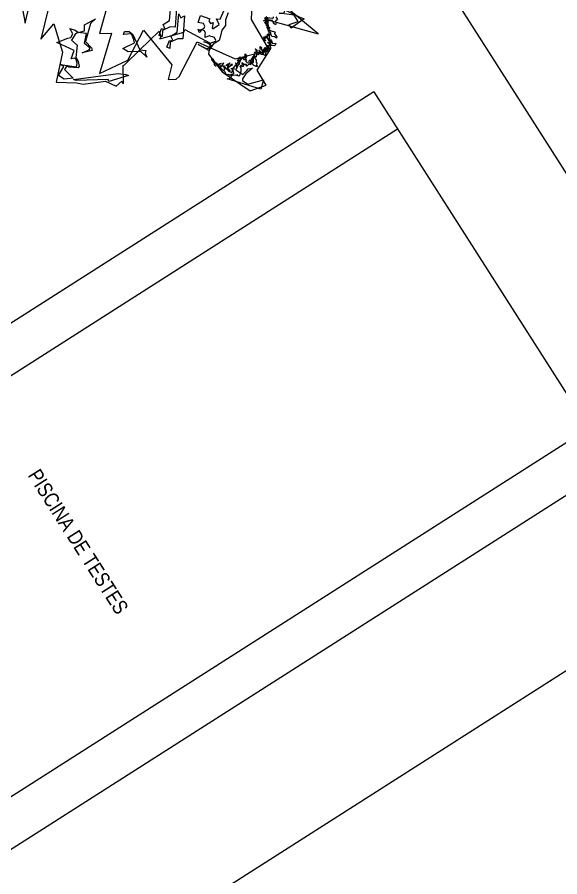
# Model space of a CAD drawing. Header units: metres. Extents: x -71 to 881, y -503 to 661.
# Drawn here: x 167.22 to 174.56, y 522.79 to 534.42 of the extents above; entities that cross this region are included whole.
import ezdxf

# ---------------------------------------------------------------- set-up
doc = ezdxf.new("R2010")
doc.units = ezdxf.units.M
doc.layers.add('04. Pisos', color=8, linetype='Continuous', lineweight=5)
doc.layers.add('05. Textos', color=5, linetype='Continuous', lineweight=0)
doc.layers.add('ARBRE', color=100, linetype='Continuous', lineweight=13, true_color=0x00ff3f)
doc.styles.add('ESC 1.100', font='ARIALN.TTF', dxfattribs={"height": 0.2})

# ---------------------------------------------------------------- blocks, each defined once
blk = doc.blocks.new('WMF2', base_point=(0, 0.01))
at = {"color": 251, "lineweight": 0, "true_color": 0x636466}
for points in [[(135.29, -33.25), (133.39, -15.7), (130.63, -23.1), (123.64, -13.73), (121.99, -1.9), (114.39, -4.34), (111.72, -4.67), (103.98, -8.76), (99.27, -8.35), (97.95, -10.89), (97.46, -10.41), (97.02, -10.37), (99.54, -16.88), (99.06, -17.38), (95.41, -24.9), (90.83, -34.32), (89.42, -32.65), (89.51, -31.56), (81.64, -37.29), (81.55, -38.39), (70.38, -36.78), (69.61, -32.48), (62.22, -27.79), (49.27, -24.43), (44.16, -28.75), (49.49, -33.04), (47.38, -42.86), (52.22, -53.02), (31.88, -54.47), (45.91, -59.56)], [(100.3, -13.3), (97.37, -13.9), (96.16, -13.9), (102.61, -9.16), (103.21, -9.75), (114.9, -5.14), (116, -5.14), (100.3, -13.3), (100.3, -13.3)], [(122.03, -4.59), (121.2, -8.62), (122.72, -8.94), (116.58, -10.22), (116.74, -11.56), (117.68, -13), (118.53, -13.17), (119.53, -12.5), (119.62, -15.95), (127.05, -16.59), (123.52, -19.64), (122.5, -20.31), (122.25, -21.93), (124.05, -23.52), (121.84, -23.52), (120.32, -23.2), (118.31, -24.55), (119.17, -26.74), (115.88, -30.39), (117.14, -28.09), (116.53, -20.76), (113.49, -19.25), (112.89, -18.34), (116.25, -16.14), (114.07, -18.14), (114, -18.92), (116.7, -19.9), (117.23, -23.8), (120.73, -22.94), (121.42, -21.76), (121.9, -19.39), (119.14, -18.3), (118.02, -13.51), (116.67, -12.35), (115.65, -10.82), (115.72, -10.05), (119.34, -9.11), (120.19, -9.29), (120.53, -7.61), (116.29, -5.59), (119.5, -4.04), (122.03, -4.59), (122.03, -4.59)], [(151.66, -37.02), (141.23, -19.49), (142.97, -34.33)], [(113.77, -42.55), (112.45, -25.61), (108.09, -27.35), (107.21, -10.78), (98.49, -19.49), (96.74, -32.59), (81.64, -23.67), (81.04, -17.76), (78.09, -18.94), (77.45, -20.28), (75.41, -35.48), (59.11, -34.32), (48.77, -41.31), (47.36, -41.88), (58.37, -50.92), (61.87, -62.25)], [(95.41, -24.9), (93.1, -25.5), (93.1, -24.4), (91.88, -23.19), (94.81, -24.4), (99.43, -22.59), (101.87, -23.19), (98.33, -26.72), (98.94, -27.82), (100.65, -29.64), (103.57, -28.43), (103.57, -29.64), (101.87, -30.26), (100.05, -29.64), (95.41, -24.9), (95.41, -24.9)], [(57.77, -28.84), (58.63, -30.3), (56.93, -35.37), (57.37, -30.33), (54.22, -29.5), (53.25, -31.47), (53.04, -32.3), (51.55, -33.16), (53.17, -30.11), (53.78, -27.79), (53.47, -27.25), (51.12, -26.63), (45.81, -30.31), (45.66, -26.44), (59.37, -25.77), (58.42, -26.33), (57.77, -28.84), (57.77, -28.84)], [(49.76, -55.18), (48.77, -54.33), (49.22, -53.47), (49.17, -53.21), (48.84, -53.17), (48.7, -52.42), (48.83, -52.17), (49.57, -52.45), (49.82, -52.58), (49.78, -52.67), (50.67, -53.46), (51.2, -53.08), (51.37, -53.18), (51.41, -53.31), (52.03, -52.33), (52.28, -52.54), (52.29, -52.9), (52.25, -52.99), (52.13, -53.02), (52.29, -53.33), (52.38, -53.6), (52.8, -53.6), (52.54, -52.26), (51.6, -50.66), (51.34, -50.52), (51.27, -50.28), (50.74, -50.44), (50.57, -50.33), (50.48, -50.06), (50.84, -49.82), (50.98, -49.78), (50.89, -49.52), (49.55, -49.37), (48.16, -49.5), (47.78, -49.18), (48, -48.98), (47.85, -48.67), (46.68, -47.94), (46.65, -47.37), (47.56, -47.53), (48.39, -47.43), (48.9, -47.71), (48.98, -47.97), (49.76, -47.72), (50.3, -46.68), (50.19, -46.3), (49.75, -46.27), (49.22, -46.45), (49.02, -45.79), (48.86, -45.72), (48.68, -46.06), (48.07, -45.73), (47.44, -44.86), (46.32, -45.35), (46.14, -45.25), (46.23, -44.64), (46.6, -44.17), (47.56, -44.03), (48.1, -44.22), (48.58, -43.15), (48.01, -42.73), (47.85, -42.43), (48.07, -42.2), (48.76, -42.13), (48.17, -41.4), (48.71, -40.58), (48.32, -39.48), (48.7, -39.37), (49.37, -39.95), (49.47, -40.2), (49.63, -40.29), (49.94, -40.13), (49.49, -39.35), (50.01, -39.4), (50.51, -39.88), (50.54, -40.02), (50.86, -39.85), (50.83, -39.28), (51.31, -38.78), (51.84, -38.83), (51.55, -37.7), (51.59, -37.62), (52.39, -37.81), (52.44, -37.5), (51.18, -36.52), (51.08, -36.13), (51.12, -35.83), (50.51, -35.51), (50.45, -34.8), (50.07, -34.49), (50.03, -34.34), (50.2, -34.23), (50.61, -34.11), (50.82, -34.33), (51.37, -34.3), (52.2, -34.62), (52.47, -34.77), (52.63, -35.28), (52.87, -35.21), (52.86, -34.42), (52.76, -34.37), (52.7, -34.11), (53.34, -34.14), (53.62, -33.41), (53.77, -33.15), (53.9, -33.1), (53.97, -33.15), (54.13, -33.69), (54.66, -33.51), (54.57, -33.25), (56.09, -33.72), (56.03, -33.37), (55.31, -32.87), (55.2, -32.49), (55.39, -32.36), (55.77, -32.24), (55.88, -32.62), (56.15, -32.56), (56.36, -32.12), (55.85, -31.63), (55.46, -30.55), (55.3, -30.46), (55.43, -29.76), (55.24, -28.88), (55.5, -28.39), (55.87, -28.34), (56.16, -28.62), (56.42, -28.33), (56.99, -28.28), (57.65, -27.88), (57.72, -28.12), (58.03, -28.17), (58.25, -27.98), (58.41, -28.05), (58.73, -27.66), (58.86, -27.41), (59.43, -27.6), (60.1, -27.17), (61.07, -28.04), (61.37, -28.09), (61.58, -28.52), (61.97, -28.4), (61.62, -28.65), (61.49, -28.9), (62.03, -29.74), (62.37, -29.92), (63.43, -29.61), (63.34, -29.34), (63.61, -29.26), (63.52, -29), (62.86, -28.99), (63.01, -28.72), (62.94, -28.47), (62.26, -28.88), (62.57, -28.28), (62.89, -28.34), (63.48, -28.85), (64.34, -29.1), (64.6, -29.45), (65.11, -29.53), (65.65, -29.92), (65.93, -29.83), (66.02, -29.66), (65.89, -29.26), (65.11, -29.09), (65.26, -29.04), (66.15, -29.41), (66.02, -29.89), (67.84, -30.97), (67.51, -31.22), (66.81, -30.85), (66.26, -30.24), (65.89, -30.14), (65.56, -30.31), (65.43, -30.34), (65.4, -29.99), (64.88, -30.15), (64.76, -29.76), (64.15, -30.11), (64.22, -30.34), (64, -30.58), (63.48, -30.72), (64.02, -30.36), (64.06, -29.83), (64.32, -29.76), (64.47, -29.5), (64.37, -29.25), (64.12, -29.12), (63.68, -29.31), (63.59, -29.47), (63.68, -29.74), (63.15, -29.91), (62.91, -31.2), (62.89, -30.2), (62.83, -30.07), (62.59, -29.93), (62.37, -30.14), (60.91, -29.37), (60.7, -29.58), (60.56, -29.85), (60.92, -31.25), (60.95, -31.35), (61.49, -30.77), (61.62, -30.52), (60.95, -31.58), (60.73, -31.77), (60.58, -32.05), (60.79, -31.06), (60.63, -30.55), (60.45, -30.45), (60.1, -30.71), (59.75, -31.73), (59.62, -31.98), (59.42, -31.56), (60.41, -30.31), (60.57, -29.63), (60.56, -29.41), (60.48, -29.15), (59.78, -28.78), (59.61, -29.12), (59.81, -29.35), (60.09, -29.48), (59.99, -29.66), (59.52, -29.31), (59.36, -28.78), (58.88, -28.85), (58.48, -28.96), (58.53, -29.53), (58.63, -29.93), (59.11, -30.07), (59.2, -30.34), (58.98, -30.11), (58.66, -30.69), (58.5, -30.4), (57.42, -30.59), (57.23, -30.94), (57.5, -31.63), (57.97, -31.77), (58.34, -31.96), (58.03, -32.11), (58.06, -32.48), (58.09, -32.59), (58.37, -32.72), (58.26, -32.91), (58, -32.77), (57.77, -31.77), (57.68, -31.73), (57.33, -32.4), (57.28, -32.27), (56.9, -32.97), (56.98, -34.3), (57.97, -33.85), (57.74, -35.15), (57.85, -35.31), (57.61, -35.42), (57.47, -35.67), (57.52, -35.37), (57.39, -34.96), (57.14, -34.83), (56.74, -34.96), (56.01, -36.34), (56.16, -35.64), (56.04, -35.25), (55.87, -35.15), (55.61, -35.22), (55.28, -35.83), (55.72, -37.28), (56, -36.77), (56.07, -37.45), (55.3, -37.06), (55.27, -35.48), (54.61, -35.03), (54.96, -35), (55.02, -34.9), (54.16, -34.45), (53.24, -34.74), (53.05, -35.07), (52.92, -35.12), (53.11, -35.44), (53.43, -35.41), (53.84, -35.06), (53.53, -35.66), (53.04, -35.95), (52.98, -36.7), (52.93, -36.78), (52.55, -36.04), (52.54, -35.47), (52.19, -35.28), (51.91, -35.35), (52.44, -37.08), (52.39, -37.16), (52.45, -37.28), (52.71, -37.43), (52.87, -37.29), (53.01, -37.03), (52.38, -38.45), (52.36, -39.1), (52.67, -39.15), (52.85, -39.25), (52.39, -39.66), (52.26, -39.92), (52.49, -40.27), (53.02, -40.55), (52.98, -40.64), (52.41, -40.45), (52.16, -40.32), (52.31, -39.62), (51.9, -39.53), (51.76, -39.57), (51.81, -39.69), (51.02, -39.94), (51.02, -40.16), (51.11, -40.42), (51.46, -40.59), (50.47, -40.19), (49.85, -40.29), (49.72, -40.33), (49.57, -40.61), (49.49, -40.55), (49.46, -40.43), (49.28, -40.54), (49.15, -40.81), (49.22, -41.05), (48.9, -41.88), (48.95, -42.01), (49.46, -41.85), (49.82, -40.94), (49.95, -40.7), (51.24, -41.37), (51.43, -41.67), (51.53, -42.07), (50.86, -41.92), (50.77, -41.24), (50.48, -41.18), (49.74, -41.56), (49.46, -42.27), (49.5, -42.42), (49.41, -42.59), (49.24, -42.27), (48.89, -42.32), (48.63, -42.83), (49.09, -43.19), (49.12, -43.32), (49.21, -43.37), (48.38, -43.7), (48.25, -43.95), (48.36, -44.36), (48.89, -44.41), (49.31, -44.64), (48.96, -44.87), (48.46, -44.41), (48.27, -44.32), (47.88, -45.08), (47.97, -45.33), (48.55, -45.65), (48.68, -45.4), (48.96, -45.31), (49.3, -45.49), (49.06, -45.7), (50.1, -46.26), (50.9, -45.79), (50.93, -45.72), (50.82, -45.31), (50.42, -45.22), (50.17, -45.09), (50.28, -44.9), (51.03, -45.31), (51.03, -45.54), (51.44, -46.19), (51.18, -45.85), (51.02, -45.76), (50.63, -46.1), (50.58, -46.17), (50.67, -46.44), (50.83, -46.52), (51.09, -46.45), (50.35, -46.83), (50.42, -47.09), (50.26, -47.21), (50.42, -47.72), (49.49, -48.01), (49.31, -48.35), (49.49, -48.67), (50.03, -48.84), (50.3, -48.99), (50.77, -48.92), (50.44, -48.95), (51.22, -49.71), (51.11, -49.74), (51.31, -50.19), (51.71, -50.04), (51.65, -50.13), (51.4, -50.23), (51.47, -50.48), (52.03, -50.67), (52.29, -50.82), (52.12, -51.17), (52.29, -51.69), (52.54, -51.59), (52.57, -51.17), (52.63, -51.43), (52.9, -51.36), (52.76, -51.82), (52.87, -52.23), (53.49, -52.1), (53.75, -52.03), (53.04, -52.74), (52.85, -53.52), (52.92, -53.78), (53.01, -53.82)], [(53.28, -53.74), (53.5, -52.87), (53.5, -53.31), (53.09, -54.09)], [(52.87, -53.87), (52.85, -53.74), (50.74, -54.16), (50.47, -54.45), (50.6, -54.86)], [(85.82, -32.33), (85.2, -32.33), (84.59, -32.83), (85.82, -34.04), (83.99, -36.36), (85.82, -43.43), (84.59, -42.2), (83.5, -43.43), (81.06, -34.64), (82.88, -34.04), (85.2, -31.73), (84.59, -29.42), (85.82, -29.42), (85.82, -32.33), (85.82, -32.33)], [(90.23, -35.66), (89.63, -35.66), (89.02, -36.14), (90.23, -37.37), (88.4, -39.67), (90.23, -46.74), (89.02, -45.52), (87.92, -46.74), (85.48, -37.97), (87.31, -37.37), (89.63, -35.05), (89.02, -32.72), (90.23, -32.72), (90.23, -35.66), (90.23, -35.66)], [(70.82, -34.21), (69.59, -35.56), (69.59, -35.99), (71.7, -36.34), (72.94, -36.34), (70.38, -36.78), (68.72, -38.1), (68.72, -38.45), (69.59, -39.32), (71.7, -39.32), (72.94, -38.1), (73.38, -39.32), (73.38, -39.76), (74.16, -40.55), (75.04, -40.55), (75.48, -40.2), (75.48, -39.32), (75.92, -39.32), (76.72, -40.2), (75.92, -40.2), (74.6, -41.44), (74.6, -42.32), (75.48, -43.11), (77.6, -42.67), (77.6, -45.66), (73.81, -45.66), (73.81, -44.79), (72.94, -44), (72.05, -44.79), (71.7, -42.67), (71.26, -42.32), (69.59, -44.79), (71.26, -46.54), (69.94, -46.89), (69.59, -52)], [(67.83, -50.32), (67.83, -47.34), (67.04, -45.22), (67.83, -43.11), (67.48, -40.2), (67.48, -38.89), (69.16, -36.78), (69.94, -33.86), (74.6, -34.65), (70.82, -34.21), (70.82, -34.21)], [(40.86, -56.38), (43.16, -58.19), (49.01, -56.98), (47.19, -57.59), (47.19, -59.3), (49.01, -61.74), (53.04, -58.82), (53.65, -58.19), (53.04, -60.53), (50.1, -63.43), (48.41, -62.83), (46.7, -58.82), (40.86, -58.19), (39.03, -58.19), (42.55, -52.98), (43.78, -54.06), (40.86, -56.38), (40.86, -56.38)]]:
    blk.add_lwpolyline(points, dxfattribs=at)

msp = doc.modelspace()

# ---------------------------------------------------------------- linework, layer by layer
at = {"layer": '04. Pisos'}
for p, q in [((171.136, 537.807), (177.697, 527.521)), ((172.046, 533.406), (163.615, 528.028)), ((172.046, 533.406), (175.273, 528.347)), ((172.369, 532.9), (163.938, 527.522)), ((174.95, 528.853), (166.519, 523.475)), ((175.273, 528.347), (166.842, 522.969)), ((177.697, 527.521), (165.388, 519.67))]:
    msp.add_line(p, q, dxfattribs=at)

# ---------------------------------------------------------------- block references
at = {"layer": 'ARBRE', "color": 251, "lineweight": 5, "true_color": 0x636466, "xscale": 0.03451886634015593, "yscale": 0.03451886634015593, "zscale": 0.03451886634015593, "rotation": 160.1685466476646}
msp.add_blockref('WMF2', (171.689, 532.048), dxfattribs=at)

# ---------------------------------------------------------------- texts
at = {"layer": '05. Textos', "insert": (168.133, 527.376), "char_height": 0.2, "width": 6.86676, "attachment_point": 2, "rotation": 302.503, "style": 'ESC 1.100'}
msp.add_mtext('PISCINA DE TESTES', dxfattribs=at)

doc.saveas('drawing.dxf')
